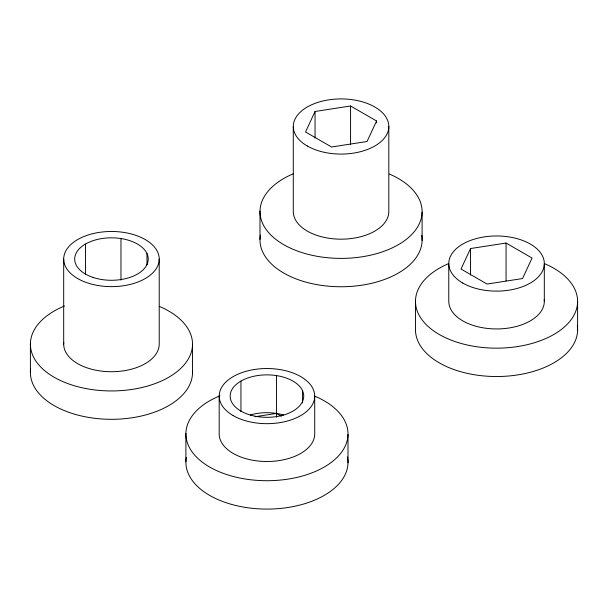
<?xml version="1.0" encoding="UTF-8"?>
<svg xmlns="http://www.w3.org/2000/svg" width="608" height="608" viewBox="0 0 608 608"><rect width="100%" height="100%" fill="white"/><g stroke="black" fill="none" stroke-linecap="round" stroke-linejoin="round"><path stroke-width="0.91" d="M315.05 111.484L305.535 131.989L331.535 146.999L367.05 141.504L376.572 121L350.565 105.99L315.05 111.484L315.05 137.955M470.546 248.535L461.024 269.04L487.031 284.05L522.546 278.555L532.061 258.05L506.061 243.04L470.546 248.535L470.546 275.006M254.965 416.738L276.465 413.417L281.344 416.229M389.378 174.017L393.368 175.849A81.062 46.801 0 0 1 398.605 244.545A81.062 46.801 0 0 1 279.581 242.098A81.062 46.801 0 0 1 293.269 173.789M544.874 263.796L548.864 265.62A81.062 46.801 0 0 1 554.101 334.316A81.062 46.801 0 0 1 435.07 331.869A81.062 46.801 0 0 1 448.765 263.56L448.78 301.363A47.766 27.58 0 0 0 498.104 328.928A47.766 27.58 0 0 0 544.213 299.569M159.782 306.576L163.772 308.4A81.062 46.801 0 0 1 168.773 377.241A81.062 46.801 0 0 1 49.544 374.353A81.062 46.801 0 0 1 64.501 305.999M315.278 396.348L319.268 398.179A81.062 46.801 0 0 1 324.269 467.012A81.062 46.801 0 0 1 205.033 464.124A81.062 46.801 0 0 1 219.99 395.77M577.6 301.857L577.6 330.22M544.312 263.545L544.312 301.363M506.061 243.04L506.061 280.858M422.104 212.078L422.104 240.449M415.492 300.876L415.492 329.24A81.062 46.801 0 0 0 499.518 376.496A81.062 46.801 0 0 0 577.319 325.812M388.816 126.494L388.816 211.592A47.766 27.58 0 0 1 341.05 239.172A47.766 27.58 0 0 1 293.284 211.592L293.284 126.494M376.572 121L376.572 122.892M350.565 105.99L350.565 144.757M348.004 434.408L348.004 462.779M314.716 396.104L314.716 433.922A47.766 27.58 0 0 1 266.95 461.502A47.766 27.58 0 0 1 219.184 433.922L219.184 396.104M302.465 390.61L302.465 402.899M276.465 375.592L276.465 417.194M259.996 211.098L259.996 239.468M240.95 381.087L240.95 411.342M192.508 344.637L192.508 373M185.896 433.428L185.896 461.799M159.22 259.054L159.22 344.151A47.766 27.58 0 0 1 109.896 371.708A47.766 27.58 0 0 1 63.787 342.35M146.976 253.559L146.976 264.906M120.969 238.549L120.969 280.151M85.454 244.044L85.454 274.299M63.688 259.054L63.688 344.151M30.4 343.657L30.4 372.02M192.462 370.796A81.062 46.801 0 0 1 109.972 419.3A81.062 46.801 0 0 1 30.613 369.086M347.472 456.904A81.062 46.801 0 0 1 267.376 509.086A81.062 46.801 0 0 1 186.337 457.391M250.245 415.006A36.769 21.227 0 0 1 283.655 415.006M421.709 235.304A81.062 46.801 0 0 1 340.837 286.756A81.062 46.801 0 0 1 260.437 235.06M93.07 277.438A36.769 21.227 0 0 0 148.223 259.054A36.769 21.227 0 0 0 93.07 240.669A36.769 21.227 0 0 0 93.07 277.438M240.95 411.114A36.769 21.227 0 0 0 302.465 401.599A36.769 21.227 0 0 0 257.435 375.592A36.769 21.227 0 0 0 240.95 411.114M233.176 415.598A47.766 27.58 0 0 0 313.09 403.241A47.766 27.58 0 0 0 254.585 369.466A47.766 27.58 0 0 0 233.176 415.598M77.68 278.555A47.766 27.58 0 0 0 157.594 266.19A47.766 27.58 0 0 0 99.089 232.416A47.766 27.58 0 0 0 77.68 278.555M307.276 145.996A47.766 27.58 0 0 0 387.19 133.631A47.766 27.58 0 0 0 328.692 99.856A47.766 27.58 0 0 0 307.276 145.996M462.772 283.047A47.766 27.58 0 0 0 542.686 270.682A47.766 27.58 0 0 0 484.181 236.907A47.766 27.58 0 0 0 462.772 283.047"/></g></svg>
